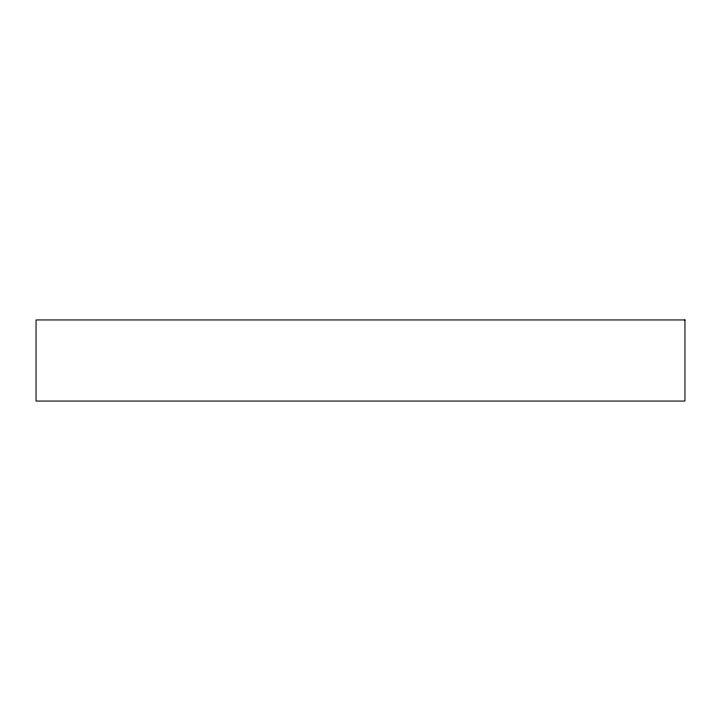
<?xml version="1.0" encoding="UTF-8"?>
<svg xmlns="http://www.w3.org/2000/svg" width="721" height="721" viewBox="0 0 721 721"><rect width="100%" height="100%" fill="white"/><g stroke="black" fill="none" stroke-linecap="round" stroke-linejoin="round"><path stroke-width="1.08" d="M684.95 319.944L36.05 319.944L36.05 401.056L684.95 401.056L684.95 319.944"/></g></svg>
